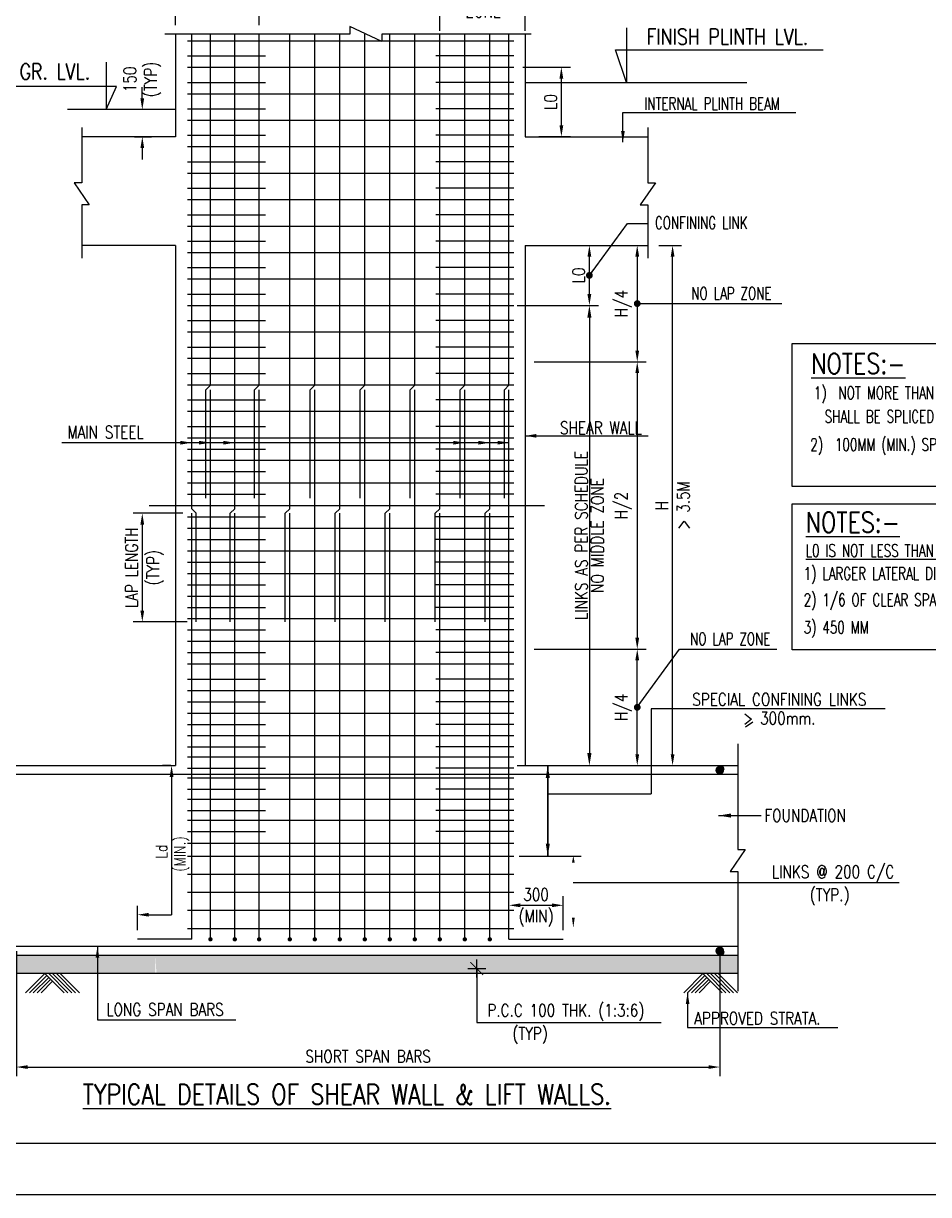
# Model space of a CAD drawing. Extents: x 345615 to 1272425, y -526289 to -156124.
# Drawn here: x 529948 to 549955, y -348663 to -322773 of the extents above; entities that cross this region are included whole.
import ezdxf
from ezdxf.enums import TextEntityAlignment as Align
from ezdxf.lldxf.tags import DXFTag

# ---------------------------------------------------------------- set-up
doc = ezdxf.new("R2010")
doc.units = 0
doc.header["$LTSCALE"] = 500
doc.header["$MEASUREMENT"] = 0
doc.header["$PDMODE"] = 35
doc.header["$PDSIZE"] = -15
doc.layers.get('DEFPOINTS').update_dxf_attribs({"color": 4})
for name, color, linetype in [('CEN', 8, 'CENTER'), ('COL', 1, 'Continuous'), ('DIM', 5, 'Continuous'), ('FOOT', 4, 'Continuous'), ('FRAME', 6, 'Continuous'), ('LINK', 2, 'Continuous'), ('P.C.C', 8, 'Continuous'), ('RING', 4, 'Continuous'), ('S-CONCRET LINE', 4, 'Continuous'), ('S-DIM-1', 5, 'Continuous'), ('S-R.C.C. PILE CAP', 40, 'Continuous'), ('S-REINFORCEMENT', 6, 'Continuous'), ('S-TEXT-1', 4, 'Continuous'), ('S-TITLE', 6, 'Continuous'), ('s_TITILE', 9, 'Continuous'), ('TXT', 4, 'Continuous'), ('TXT1', 2, 'Continuous')]:
    doc.layers.add(name, color=color, linetype=linetype)
doc.styles.add('ROMAND', font='simplex.shx')
doc.styles.add('ROMANS', font='simplex.shx', dxfattribs={"width": 0.8, "height": 275, "bigfont": 'bigfont.shx'})
tags = doc.linetypes.add('CENTER', pattern=[2, 1.25, -0.25, 0.25, -0.25]).pattern_tags.tags
tags[10:11] = [DXFTag(74, 4), DXFTag(75, 0), DXFTag(340, '0'), DXFTag(46, 1.0), DXFTag(50, 0.0), DXFTag(44, 0.0), DXFTag(45, 0.0)]
tags[8:9] = [DXFTag(74, 4), DXFTag(75, 0), DXFTag(340, '0'), DXFTag(46, 1.0), DXFTag(50, 0.0), DXFTag(44, 0.0), DXFTag(45, 0.0)]
tags[6:7] = [DXFTag(74, 4), DXFTag(75, 0), DXFTag(340, '0'), DXFTag(46, 1.0), DXFTag(50, 0.0), DXFTag(44, 0.0), DXFTag(45, 0.0)]
tags[4:5] = [DXFTag(74, 4), DXFTag(75, 0), DXFTag(340, '0'), DXFTag(46, 1.0), DXFTag(50, 0.0), DXFTag(44, 0.0), DXFTag(45, 0.0)]
doc.dimstyles.new('Copy of INT2TIMES', dxfattribs={"dimtxt": 300, "dimasz": 275, "dimexe": 75, "dimexo": 75, "dimgap": 40, "dimtad": 1, "dimdec": 0, "dimlfac": 0.5, "dimrnd": 5, "dimzin": 0, "dimdsep": 46, "dimtxsty": 'ROMANS', "dimcen": -1, "dimclrd": 5, "dimclre": 5, "dimclrt": 4, "dimadec": 0, "dimazin": 0, "dimtfac": 1, "dimtdec": 0, "dimtix": 1, "dimtofl": 0, "dimtmove": 2, "dimatfit": 3, "dimfxl": 0, "dimtolj": 1, "dimtzin": 0, "dimarcsym": 0})
doc.dimstyles.new('dim100', dxfattribs={"dimtxt": 250, "dimasz": 250, "dimexe": 200, "dimexo": 200, "dimgap": 100, "dimtad": 1, "dimdec": 0, "dimzin": 0, "dimdsep": 46, "dimtxsty": 'ROMANS', "dimcen": 0, "dimclrd": 5, "dimclre": 5, "dimclrt": 4, "dimadec": 0, "dimazin": 0, "dimtfac": 1, "dimtdec": 0, "dimtix": 1, "dimtofl": 0, "dimtmove": 2, "dimatfit": 3, "dimfxl": 0, "dimtolj": 1, "dimtzin": 0, "dimlwd": -1, "dimlwe": -1, "dimarcsym": 0})
doc.dimstyles.new('dim25', dxfattribs={"dimtxt": 250, "dimasz": 250, "dimexe": 200, "dimexo": 200, "dimgap": 100, "dimtad": 1, "dimdec": 0, "dimlfac": 0.25, "dimzin": 0, "dimdsep": 46, "dimtxsty": 'ROMANS', "dimcen": 0, "dimclrd": 5, "dimclre": 5, "dimclrt": 4, "dimadec": 0, "dimazin": 0, "dimtfac": 1, "dimtdec": 0, "dimtix": 1, "dimtofl": 0, "dimtmove": 2, "dimatfit": 3, "dimfxl": 0, "dimtolj": 1, "dimtzin": 0, "dimlwd": -1, "dimlwe": -1, "dimarcsym": 0})
doc.dimstyles.new('INT$7', dxfattribs={"dimtxt": 9, "dimasz": 8, "dimexe": 8, "dimexo": 3, "dimgap": 2, "dimtad": 1, "dimdec": 0, "dimzin": 0, "dimdsep": 46, "dimtxsty": 'ROMANS', "dimblk": 'DIMTICK', "dimcen": -0.25, "dimclrd": 5, "dimclre": 5, "dimclrt": 4, "dimadec": 0, "dimazin": 0, "dimtfac": 1, "dimtdec": 0, "dimtix": 1, "dimtofl": 0, "dimtmove": 2, "dimatfit": 3, "dimldrblk": 'DIMTICK', "dimfxl": 0, "dimtolj": 1, "dimtzin": 0, "dimarcsym": 0})

# ---------------------------------------------------------------- blocks, each defined once
blk = doc.blocks.new('*D1087')
at = {"layer": 'DEFPOINTS', "color": 0}
for p in [(541879, -342268), (540679, -343020), (541879, -343020)]:
    blk.add_point(p, dxfattribs=at)
at = {"layer": 'DIM', "color": 5}
for p, q in [((540679, -342820), (540679, -342068)), ((540929, -342268), (541629, -342268)), ((541879, -342820), (541879, -342068))]:
    blk.add_line(p, q, dxfattribs=at)
for points in [[(540929, -342227), (540929, -342310), (540679, -342268)], [(541629, -342227), (541629, -342310), (541879, -342268)]]:
    blk.add_solid(points, dxfattribs=at)
at = {"layer": 'DIM', "color": 4, "char_height": 275, "style": 'ROMANS'}
for s, insert, attachment_point in [('\\A1;300', (541279, -342168), 8), ('\\A1;(MIN)', (541279, -342368), 2)]:
    blk.add_mtext(s, dxfattribs=dict(at, insert=insert, attachment_point=attachment_point))
blk = doc.blocks.new('DIMTICK')
for p, q in [((-1, 0), (1, 0)), ((0, 1), (0, -1))]:
    blk.add_line(p, q)
at = {"color": 2, "const_width": 0.1}
blk.add_lwpolyline([(0.71, 0.71), (-0.71, -0.71)], dxfattribs=at)
blk = doc.blocks.new('*D1088')
at = {"layer": 'DEFPOINTS', "color": 0}
for p in [(529794, -343082), (545341, -343082), (545341, -345844)]:
    blk.add_point(p, dxfattribs=at)
at = {"layer": 'DIM', "color": 5}
for p, q in [((529794, -343282), (529794, -346044)), ((545341, -343282), (545341, -346044)), ((530044, -345844), (545091, -345844))]:
    blk.add_line(p, q, dxfattribs=at)
for points in [[(530044, -345803), (530044, -345886), (529794, -345844)], [(545091, -345803), (545091, -345886), (545341, -345844)]]:
    blk.add_solid(points, dxfattribs=at)
at = {"layer": 'DIM', "color": 4, "insert": (537567, -345607), "char_height": 275, "attachment_point": 5, "style": 'ROMANS'}
blk.add_mtext('\\A1;SHORT SPAN BARS', dxfattribs=at)
blk = doc.blocks.new('*D1089')
at = {"layer": 'DEFPOINTS', "color": 0}
for p in [(533309, -321838), (533309, -323008), (535158, -323008)]:
    blk.add_point(p, dxfattribs=at)
at = {"layer": 'S-DIM-1', "color": 5}
for p, q in [((533309, -322808), (533309, -321638)), ((535158, -322808), (535158, -321638)), ((533059, -321838), (532809, -321838)), ((535408, -321838), (535658, -321838))]:
    blk.add_line(p, q, dxfattribs=at)
for points in [[(533059, -321796), (533059, -321880), (533309, -321838)], [(535408, -321796), (535408, -321880), (535158, -321838)]]:
    blk.add_solid(points, dxfattribs=at)
at = {"layer": 'S-DIM-1', "color": 4, "insert": (534234, -321838), "char_height": 275, "attachment_point": 5, "style": 'ROMANS'}
blk.add_mtext('\\A1;{BOUNDRY \\PZONE}', dxfattribs=at)
blk = doc.blocks.new('*D1090')
at = {"layer": 'DEFPOINTS', "color": 0, "ltscale": 2}
for p in [(539151, -321838), (539151, -323008), (541039, -323008)]:
    blk.add_point(p, dxfattribs=at)
at = {"layer": 'DIM', "color": 5, "lineweight": -2, "ltscale": 2}
for p, q in [((539151, -322933), (539151, -321763)), ((541039, -322933), (541039, -321763)), ((540764, -321838), (539426, -321838))]:
    blk.add_line(p, q, dxfattribs=at)
at = {"layer": 'DIM', "color": 5, "ltscale": 2}
for points in [[(539426, -321792), (539426, -321884), (539151, -321838)], [(540764, -321792), (540764, -321884), (541039, -321838)]]:
    blk.add_solid(points, dxfattribs=at)
at = {"layer": 'DIM', "color": 4, "ltscale": 2, "insert": (540112, -322275), "char_height": 275, "attachment_point": 5, "style": 'ROMANS'}
blk.add_mtext('\\A1;{BOUNDRY \\Fsimplex.shx,bigfont.shx;\\P\\Fsimplex.shx,bigfont.shx;ZONE}', dxfattribs=at)
blk = doc.blocks.new('*D1091')
at = {"layer": 'DEFPOINTS', "color": 0}
for p in [(539151, -321838), (535158, -323008), (539151, -323008)]:
    blk.add_point(p, dxfattribs=at)
at = {"layer": 'S-DIM-1', "color": 5}
for p, q in [((535158, -322808), (535158, -321638)), ((539151, -322808), (539151, -321638)), ((535408, -321838), (538901, -321838))]:
    blk.add_line(p, q, dxfattribs=at)
for points in [[(535408, -321796), (535408, -321880), (535158, -321838)], [(538901, -321796), (538901, -321880), (539151, -321838)]]:
    blk.add_solid(points, dxfattribs=at)
at = {"layer": 'S-DIM-1', "color": 4, "char_height": 275, "attachment_point": 5, "style": 'ROMANS'}
for s, insert in [('\\A1;{MIDDLE ', (537154, -321600)), ('\\A1;ZONE}', (537154, -322075))]:
    blk.add_mtext(s, dxfattribs=dict(at, insert=insert))
blk = doc.blocks.new('*D1092')
at = {"layer": 'DEFPOINTS', "color": 0}
for p in [(540787, -329006), (540787, -339179), (542458, -339179)]:
    blk.add_point(p, dxfattribs=at)
at = {"layer": 'DIM', "color": 5, "lineweight": -2, "ltscale": 2}
for p, q in [((540862, -329006), (542533, -329006)), ((542458, -329281), (542458, -338904)), ((540862, -339179), (542533, -339179))]:
    blk.add_line(p, q, dxfattribs=at)
at = {"layer": 'DIM', "color": 5}
for points in [[(542504, -329281), (542412, -329281), (542458, -329006)], [(542412, -338904), (542504, -338904), (542458, -339179)]]:
    blk.add_solid(points, dxfattribs=at)
at = {"layer": 'DIM', "color": 4, "char_height": 275, "attachment_point": 5, "rotation": 90, "style": 'ROMANS'}
for s, insert in [('\\A1;LINKS AS PER SCHEDULE', (542280, -334093)), ('NO MIDDLE ZONE', (542635, -334093))]:
    blk.add_mtext(s, dxfattribs=dict(at, insert=insert))
blk = doc.blocks.new('*D1093')
at = {"layer": 'DEFPOINTS', "color": 0}
for p in [(533302, -324679), (532201, -325279), (532576, -325279)]:
    blk.add_point(p, dxfattribs=at)
at = {"layer": 'DIM', "color": 5}
for p, q in [((532576, -324429), (532576, -324179)), ((533102, -324679), (532376, -324679)), ((532401, -325279), (532776, -325279)), ((532576, -325529), (532576, -325779))]:
    blk.add_line(p, q, dxfattribs=at)
for points in [[(532534, -324429), (532617, -324429), (532576, -324679)], [(532534, -325529), (532617, -325529), (532576, -325279)]]:
    blk.add_solid(points, dxfattribs=at)
at = {"layer": 'DIM', "color": 4, "insert": (532576, -324009), "char_height": 275, "attachment_point": 5, "rotation": 90, "style": 'ROMANS'}
blk.add_mtext('\\A1;150\\P(TYP)', dxfattribs=at)
blk = doc.blocks.new('*D1094')
at = {"layer": 'DEFPOINTS', "color": 0}
for p in [(541139, -327679), (542458, -327679), (540787, -329006)]:
    blk.add_point(p, dxfattribs=at)
at = {"layer": 'DIM', "color": 5}
for p, q in [((541339, -327679), (542658, -327679)), ((542458, -328756), (542458, -327929)), ((540987, -329006), (542658, -329006))]:
    blk.add_line(p, q, dxfattribs=at)
for points in [[(542500, -327929), (542416, -327929), (542458, -327679)], [(542416, -328756), (542500, -328756), (542458, -329006)]]:
    blk.add_solid(points, dxfattribs=at)
at = {"layer": 'DIM', "color": 4, "insert": (542220, -328343), "char_height": 275, "attachment_point": 5, "rotation": 90, "style": 'ROMANS'}
blk.add_mtext('\\A1;{L0}', dxfattribs=at)
blk = doc.blocks.new('*D1095')
at = {"layer": 'DEFPOINTS', "color": 0}
for p in [(540787, -323741), (541839, -323741), (541144, -325276)]:
    blk.add_point(p, dxfattribs=at)
at = {"layer": 'DIM', "color": 5}
for p, q in [((540987, -323741), (542039, -323741)), ((541839, -325026), (541839, -323991)), ((541344, -325276), (542039, -325276))]:
    blk.add_line(p, q, dxfattribs=at)
for points in [[(541797, -323991), (541881, -323991), (541839, -323741)], [(541797, -325026), (541881, -325026), (541839, -325276)]]:
    blk.add_solid(points, dxfattribs=at)
at = {"layer": 'DIM', "color": 4, "insert": (541601, -324509), "char_height": 275, "attachment_point": 5, "rotation": 90, "style": 'ROMANS'}
blk.add_mtext('\\A1;{L0}', dxfattribs=at)
blk = doc.blocks.new('*D1111')
at = {"layer": 'DEFPOINTS', "color": 0}
for p in [(533669, -333603), (532576, -336003), (533769, -336003)]:
    blk.add_point(p, dxfattribs=at)
at = {"layer": 'DIM', "color": 5}
for p, q in [((533469, -333603), (532376, -333603)), ((532576, -333853), (532576, -335753)), ((533569, -336003), (532376, -336003))]:
    blk.add_line(p, q, dxfattribs=at)
for points in [[(532534, -333853), (532617, -333853), (532576, -333603)], [(532534, -335753), (532617, -335753), (532576, -336003)]]:
    blk.add_solid(points, dxfattribs=at)
at = {"layer": 'DIM', "color": 4, "char_height": 275, "rotation": 90, "style": 'ROMANS'}
for s, insert, attachment_point in [('\\A1;LAP LENGTH', (532476, -334803), 8), ('\\A1;(TYP)', (532676, -334803), 2)]:
    blk.add_mtext(s, dxfattribs=dict(at, insert=insert, attachment_point=attachment_point))
blk = doc.blocks.new('*D1112')
at = {"layer": 'DEFPOINTS', "color": 0}
for p in [(543793, -327679), (544297, -327679), (543793, -339179)]:
    blk.add_point(p, dxfattribs=at)
at = {"layer": 'DIM', "color": 5}
for p, q in [((543993, -327679), (544497, -327679)), ((544297, -338929), (544297, -327929)), ((543993, -339179), (544497, -339179))]:
    blk.add_line(p, q, dxfattribs=at)
for points in [[(544256, -327929), (544339, -327929), (544297, -327679)], [(544256, -338929), (544339, -338929), (544297, -339179)]]:
    blk.add_solid(points, dxfattribs=at)
at = {"layer": 'DIM', "color": 4, "char_height": 275, "rotation": 90, "style": 'ROMANS'}
for s, insert, attachment_point in [('\\A1;> 3.5M}', (544397, -333429), 2), ('\\A1;{H', (544197, -333429), 8)]:
    blk.add_mtext(s, dxfattribs=dict(at, insert=insert, attachment_point=attachment_point))
blk = doc.blocks.new('*D1113')
at = {"layer": 'DEFPOINTS', "color": 0}
for p in [(543240, -327679), (541039, -330254), (543516, -330254)]:
    blk.add_point(p, dxfattribs=at)
at = {"layer": 'DIM', "color": 5}
for p, q in [((543440, -327679), (543716, -327679)), ((543516, -327929), (543516, -330004)), ((541239, -330254), (543716, -330254))]:
    blk.add_line(p, q, dxfattribs=at)
for points in [[(543474, -327929), (543558, -327929), (543516, -327679)], [(543474, -330004), (543558, -330004), (543516, -330254)]]:
    blk.add_solid(points, dxfattribs=at)
at = {"layer": 'DIM', "color": 4, "insert": (543206, -328966), "char_height": 275, "attachment_point": 5, "rotation": 90, "style": 'ROMANS'}
blk.add_mtext('\\A1;H/4', dxfattribs=at)
blk = doc.blocks.new('*D1114')
at = {"layer": 'DEFPOINTS', "color": 0}
for p in [(541039, -330254), (541039, -336604), (543516, -336604)]:
    blk.add_point(p, dxfattribs=at)
at = {"layer": 'DIM', "color": 5}
for p, q in [((541239, -330254), (543716, -330254)), ((543516, -330504), (543516, -336354)), ((541239, -336604), (543716, -336604))]:
    blk.add_line(p, q, dxfattribs=at)
for points in [[(543474, -330504), (543558, -330504), (543516, -330254)], [(543474, -336354), (543558, -336354), (543516, -336604)]]:
    blk.add_solid(points, dxfattribs=at)
at = {"layer": 'DIM', "color": 4, "insert": (543206, -333429), "char_height": 275, "attachment_point": 5, "rotation": 90, "style": 'ROMANS'}
blk.add_mtext('\\A1;H/2', dxfattribs=at)
blk = doc.blocks.new('*D1115')
at = {"layer": 'DEFPOINTS', "color": 0}
for p in [(541039, -336604), (543516, -336604), (543240, -339179)]:
    blk.add_point(p, dxfattribs=at)
at = {"layer": 'DIM', "color": 5}
for p, q in [((541239, -336604), (543716, -336604)), ((543516, -338929), (543516, -336854)), ((543440, -339179), (543716, -339179))]:
    blk.add_line(p, q, dxfattribs=at)
for points in [[(543474, -336854), (543558, -336854), (543516, -336604)], [(543474, -338929), (543558, -338929), (543516, -339179)]]:
    blk.add_solid(points, dxfattribs=at)
at = {"layer": 'DIM', "color": 4, "insert": (543206, -337891), "char_height": 275, "attachment_point": 5, "rotation": 90, "style": 'ROMANS'}
blk.add_mtext('\\A1;H/4', dxfattribs=at)
blk = doc.blocks.new('zw$155A')
at = {"layer": 's_TITILE', "color": 7}
blk.add_lwpolyline([(0, 0), (88000, 0), (88000, 58000), (0, 58000)], close=True, dxfattribs=at)
at = {"layer": 's_TITILE', "color": 1}
blk.add_lwpolyline([(1300, 800), (78500, 800), (78500, 57200), (1300, 57200)], close=True, dxfattribs=at)

msp = doc.modelspace()

# ---------------------------------------------------------------- hatches: boundary and pattern name
at = {"layer": 'P.C.C', "linetype": 'Continuous'}
h = msp.add_hatch(dxfattribs=at)
h.set_pattern_fill('AR-CONC', color=8, scale=100, style=0)
h.set_pattern_definition([(50, (-156425.3, -432348.4), (717.2602, -62.75213), [75, -825]), (355, (-156425.3, -432348.4), (-138.7513, 752.1921), [60, -660]), (100.4514, (-156365.5, -432353.6), (578.5094, 689.43954), [63.7402, -701.1421]), (46.1842, (-156425.3, -432148.4), (1067.241, -165.519), [112.5, -1237.5]), (96.6356, (-156336.3, -432162.2), (934.6627, 974.1179), [95.6103, -1051.713]), (351.1842, (-156425.3, -432148.4), (934.662, 974.1186), [90, -990]), (21, (-156325.3, -432198.4), (596.90705, -402.6189), [75, -825]), (326, (-156325.3, -432198.4), (243.3153, 725.15005), [60, -660]), (71.4514, (-156275.54, -432231.95), (840.2226, 322.5305), [63.7402, -701.1421]), (37.5, (-156425.28, -432348.4), (12.159855, 332.89385), [0, -652, 0, -670, 0, -662.5]), (7.5, (-156425.28, -432348.4), (263.06954, 394.41171), [0, -382, 0, -637, 0, -252.5]), (327.5, (-156648.28, -432348.4), (533.82244, -22.55487), [0, -250, 0, -780, 0, -1035]), (317.5, (-156748.3, -432348.4), (583.18617, 100.10498), [0, -325, 0, -518, 0, -735])])
h.paths.add_polyline_path([(528609.219, -343378.978), (528633.875, -343778.978), (532888.762, -343778.978), (532864.106, -343378.978)])
edge = h.paths.add_edge_path()
edge.add_line((545738.719, -343978.978), (545738.719, -343378.978))
edge.add_line((545738.719, -343378.978), (532864.106, -343378.978))
edge.add_line((532864.106, -343378.978), (532864.106, -343778.978))
edge.add_line((532864.106, -343778.978), (545738.719, -343778.978))

# ---------------------------------------------------------------- linework, layer by layer
at = {"layer": 'CEN', "color": 1}
msp.add_line((532730.515, -333428.978, 0), (541464.107, -333428.978, 0), dxfattribs=at)
at = {"layer": 'CEN', "linetype": 'Continuous'}
msp.add_line((540908.485, -341178.978, 0), (542279.125, -341178.978, 0), dxfattribs=at)
at = {"layer": 'COL', "linetype": 'Continuous', "const_width": 48, "elevation": 0}
for points in [[(534056.995, -343019.978, 1), (534104.995, -343019.978, 1)], [(534595.412, -343019.978, 1), (534643.412, -343019.978, 1)], [(535133.83, -343019.978, 1), (535181.83, -343019.978, 1)], [(535811.456, -343019.978, 1), (535859.456, -343019.978, 1)], [(536364.067, -343019.978, 1), (536412.067, -343019.978, 1)], [(536916.679, -343019.978, 1), (536964.679, -343019.978, 1)], [(537469.291, -343019.978, 1), (537517.291, -343019.978, 1)], [(538021.903, -343019.978, 1), (538069.903, -343019.978, 1)], [(538574.515, -343019.978, 1), (538622.515, -343019.978, 1)], [(539127.126, -343019.978, 1), (539175.126, -343019.978, 1)], [(539679.738, -343019.978, 1), (539727.738, -343019.978, 1)], [(540232.35, -343019.978, 1), (540280.35, -343019.978, 1)]]:
    msp.add_lwpolyline(points, format="xyb", close=True, dxfattribs=at)
at = {"layer": 'DIM', "color": 3}
msp.add_line((541038.719, -324078.978, 0), (545939.013, -324078.978, 0), dxfattribs=at)
at = {"layer": 'DIM', "color": 3, "linetype": 'Continuous'}
msp.add_line((533302.035, -324678.978, 0), (530924.423, -324678.978, 0), dxfattribs=at)
at = {"layer": 'DIM'}
for p, q in [((548993.601, -337924.54, 0), (543824.847, -337924.54, 0)), ((543824.847, -337924.54, 0), (543824.847, -339802.345, 0)), ((541538.819, -339802.345, 0), (543824.847, -339802.345, 0)), ((542103.059, -341766.663, 0), (549306.882, -341765.85, 0))]:
    msp.add_line(p, q, dxfattribs=at)
at = {"layer": 'DIM', "color": 5}
for p, q in [((533210.353, -339178.978, 0), (533023.353, -339178.978, 0)), ((533223.353, -339428.978, 0), (533223.353, -342477.191, 0)), ((532469.219, -342819.978, 0), (532469.219, -342277.191, 0)), ((532719.219, -342477.191, 0), (533223.353, -342477.191, 0))]:
    msp.add_line(p, q, dxfattribs=at)
at = {"layer": 'DIM', "color": 8, "elevation": 0}
for points in [[(541172.66, -323008.121), (537867.627, -323008.121), (537867.627, -323174.485), (537161.341, -322841.757), (537161.341, -323008.121), (533077.516, -323008.121)], [(531236.676, -325073.026), (531236.676, -326296.419), (531070.312, -326296.419), (531403.04, -326783.236), (531236.676, -326783.236), (531236.676, -327964.942)], [(543749.906, -325073.026), (543749.906, -326296.419), (543916.27, -326296.419), (543583.542, -326783.236), (543749.906, -326783.236), (543749.906, -327964.942)], [(545738.719, -338695.169), (545738.719, -341035.569), (545905.083, -341035.569), (545572.355, -341522.386), (545738.719, -341522.386), (545738.719, -344167.777)]]:
    msp.add_lwpolyline(points, dxfattribs=at)
at = {"layer": 'DIM', "elevation": 0, "flags": 128}
msp.add_lwpolyline([(542103.059, -342543.779, 61.213, 0, 0), (542103.059, -342767.056, 0, 0, 0), (542103.059, -341766.663, 0, 0, 0), (542103.059, -341175.978, 0, 61.213, 0), (542103.059, -341328.908, 0, 0, 0)], format="xyseb", dxfattribs=at)
at = {"layer": 'DIM', "color": 5}
for points in [[(533181.687, -339428.978, 0), (533265.02, -339428.978, 0), (533223.353, -339178.978, 0)], [(532719.219, -342435.524, 0), (532719.219, -342518.857, 0), (532469.219, -342477.191, 0)]]:
    msp.add_solid(points, dxfattribs=at)
at = {"layer": 'FOOT', "linetype": 'Continuous', "elevation": 0}
for points in [[(546943.047, -329850.749), (552984.158, -329850.749), (552984.158, -333006.675), (546943.047, -333006.675)], [(546943.047, -333396.175), (553635.826, -333396.175), (553635.826, -336620.998), (546943.047, -336620.998)]]:
    msp.add_lwpolyline(points, close=True, dxfattribs=at)
at = {"layer": 'FRAME'}
for centre, start, end in [((545358.719, -339265.478, 0), 0, 90), ((545358.719, -343292.478, 0), 270, 0)]:
    msp.add_arc(centre, 80, start, end, dxfattribs=at)
at = {"layer": 'LINK'}
for p, q in [((533576.481, -323156.412, 0), (540786.527, -323156.412, 0)), ((533576.481, -323491.412, 0), (535297.765, -323491.412, 0)), ((540786.527, -323491.412, 0), (539065.243, -323491.412, 0)), ((533576.481, -323741.412, 0), (540786.527, -323741.412, 0)), ((533576.481, -324076.412, 0), (535297.765, -324076.412, 0)), ((540786.527, -324076.412, 0), (539065.243, -324076.412, 0)), ((533576.481, -324326.412, 0), (540786.527, -324326.412, 0)), ((533576.481, -324661.412, 0), (535297.765, -324661.412, 0)), ((540786.527, -324661.412, 0), (539065.243, -324661.412, 0)), ((533576.481, -324911.412, 0), (540786.527, -324911.412, 0)), ((533576.481, -325246.412, 0), (535297.765, -325246.412, 0)), ((540786.527, -325246.412, 0), (539065.243, -325246.412, 0)), ((533576.481, -325496.412, 0), (540786.527, -325496.412, 0)), ((533576.481, -325831.412, 0), (535297.765, -325831.412, 0)), ((540786.527, -325831.412, 0), (539065.243, -325831.412, 0)), ((533576.481, -326081.412, 0), (540786.527, -326081.412, 0)), ((533576.481, -326416.412, 0), (535297.765, -326416.412, 0)), ((540786.527, -326416.412, 0), (539065.243, -326416.412, 0)), ((533576.481, -326666.412, 0), (540786.527, -326666.412, 0)), ((533576.481, -327001.412, 0), (535297.765, -327001.412, 0)), ((533576.481, -327251.412, 0), (540786.527, -327251.412, 0)), ((540786.527, -327001.412, 0), (539065.243, -327001.412, 0)), ((533576.481, -327586.412, 0), (535297.765, -327586.412, 0)), ((540786.527, -327586.412, 0), (539065.243, -327586.412, 0)), ((533576.481, -327836.412, 0), (540786.527, -327836.412, 0)), ((533576.481, -328171.412, 0), (535297.765, -328171.412, 0)), ((540786.527, -328171.412, 0), (539065.243, -328171.412, 0)), ((533576.481, -328421.412, 0), (540786.527, -328421.412, 0)), ((533576.481, -328756.412, 0), (535297.765, -328756.412, 0)), ((540786.527, -328756.412, 0), (539065.243, -328756.412, 0)), ((533576.481, -329006.412, 0), (540786.527, -329006.412, 0)), ((533576.481, -329341.412, 0), (535297.765, -329341.412, 0)), ((540786.527, -329341.412, 0), (539065.243, -329341.412, 0)), ((533576.481, -329591.412, 0), (540786.527, -329591.412, 0)), ((533576.481, -329926.412, 0), (535297.765, -329926.412, 0)), ((540786.527, -329926.412, 0), (539065.243, -329926.412, 0)), ((533576.481, -330176.412, 0), (540786.527, -330176.412, 0)), ((533576.481, -330511.412, 0), (535297.765, -330511.412, 0)), ((540786.527, -330511.412, 0), (539065.243, -330511.412, 0)), ((533576.481, -330761.412, 0), (540786.527, -330761.412, 0)), ((533576.481, -331096.412, 0), (535297.765, -331096.412, 0)), ((540786.527, -331096.412, 0), (539065.243, -331096.412, 0)), ((533576.481, -331346.412, 0), (540786.527, -331346.412, 0)), ((533576.481, -331681.412, 0), (535297.765, -331681.412, 0)), ((540786.527, -331681.412, 0), (539065.243, -331681.412, 0)), ((533576.481, -331931.412, 0), (540786.527, -331931.412, 0)), ((533576.481, -332181.412, 0), (535297.765, -332181.412, 0)), ((533576.481, -332431.412, 0), (540786.527, -332431.412, 0)), ((540786.527, -332181.412, 0), (539065.243, -332181.412, 0)), ((533576.481, -332681.412, 0), (535297.765, -332681.412, 0)), ((540786.527, -332681.412, 0), (539065.243, -332681.412, 0)), ((533576.481, -332931.412, 0), (540786.527, -332931.412, 0)), ((533576.481, -333181.412, 0), (535297.765, -333181.412, 0)), ((540786.527, -333181.412, 0), (539065.243, -333181.412, 0)), ((533576.481, -333681.412, 0), (535297.765, -333681.412, 0)), ((540786.527, -333681.412, 0), (539065.243, -333681.412, 0)), ((533576.481, -333931.412, 0), (540786.527, -333931.412, 0)), ((533576.481, -334181.412, 0), (535297.765, -334181.412, 0)), ((540786.527, -334181.412, 0), (539065.243, -334181.412, 0)), ((533576.481, -334431.412, 0), (540786.527, -334431.412, 0)), ((533576.481, -334681.412, 0), (535297.765, -334681.412, 0)), ((540786.527, -334681.412, 0), (539065.243, -334681.412, 0)), ((533576.481, -334931.412, 0), (540786.527, -334931.412, 0)), ((533576.481, -335181.412, 0), (535297.765, -335181.412, 0)), ((540786.527, -335181.412, 0), (539065.243, -335181.412, 0)), ((533576.481, -335431.412, 0), (540786.527, -335431.412, 0)), ((533576.481, -335681.412, 0), (535297.765, -335681.412, 0)), ((540786.527, -335681.412, 0), (539065.243, -335681.412, 0)), ((533576.481, -335931.412, 0), (540786.527, -335931.412, 0)), ((533576.481, -336181.412, 0), (535297.765, -336181.412, 0)), ((540786.527, -336181.412, 0), (539065.243, -336181.412, 0)), ((533576.481, -336431.412, 0), (540786.527, -336431.412, 0)), ((533576.481, -336681.412, 0), (535297.765, -336681.412, 0)), ((540786.527, -336681.412, 0), (539065.243, -336681.412, 0)), ((533576.481, -336931.412, 0), (540786.527, -336931.412, 0)), ((533576.481, -337268.152, 0), (535297.765, -337268.152, 0)), ((540786.527, -337268.152, 0), (539065.243, -337268.152, 0)), ((533576.481, -337518.152, 0), (540786.527, -337518.152, 0)), ((533576.481, -337768.152, 0), (535297.765, -337768.152, 0)), ((540786.527, -337768.152, 0), (539065.243, -337768.152, 0)), ((533576.481, -338018.152, 0), (540786.527, -338018.152, 0)), ((533576.481, -338268.152, 0), (535297.765, -338268.152, 0)), ((540786.527, -338268.152, 0), (539065.243, -338268.152, 0)), ((533576.481, -338518.152, 0), (540786.527, -338518.152, 0)), ((533576.481, -338768.152, 0), (535297.765, -338768.152, 0)), ((540786.527, -338768.152, 0), (539065.243, -338768.152, 0)), ((533576.481, -338985.652, 0), (540786.527, -338985.652, 0)), ((533576.481, -339235.652, 0), (535297.765, -339235.652, 0)), ((540786.527, -339235.652, 0), (539065.243, -339235.652, 0)), ((533576.481, -339453.152, 0), (540786.527, -339453.152, 0)), ((533576.481, -339703.152, 0), (535297.765, -339703.152, 0)), ((533576.481, -339920.652, 0), (540786.527, -339920.652, 0)), ((540786.527, -339703.152, 0), (539065.243, -339703.152, 0)), ((533576.481, -340170.652, 0), (535297.765, -340170.652, 0)), ((540786.527, -340170.652, 0), (539065.243, -340170.652, 0)), ((533576.481, -340388.152, 0), (540786.527, -340388.152, 0)), ((533576.481, -340638.152, 0), (535297.765, -340638.152, 0)), ((540786.527, -340638.152, 0), (539065.243, -340638.152, 0)), ((533576.481, -340896.652, 0), (540786.527, -340896.652, 0)), ((533576.481, -341178.978, 0), (540786.527, -341178.978, 0)), ((533576.481, -341578.978, 0), (540786.527, -341578.978, 0)), ((533576.481, -341978.978, 0), (540786.527, -341978.978, 0)), ((533576.481, -342378.978, 0), (540786.527, -342378.978, 0)), ((533576.481, -342778.978, 0), (540786.527, -342778.978, 0))]:
    msp.add_line(p, q, dxfattribs=at)
at = {"layer": 'P.C.C', "color": 8, "linetype": 'Continuous'}
for p, q in [((545738.719, -343378.978, 0), (529396.219, -343378.978, 0)), ((545738.719, -343778.978, 0), (529396.219, -343778.978, 0))]:
    msp.add_line(p, q, dxfattribs=at)
at = {"layer": 'RING', "linetype": 'Continuous'}
for p, q in [((529997.643, -344203.242, 0), (530421.907, -343778.978, 0)), ((530082.496, -344203.242, 0), (530464.334, -343821.404, 0)), ((530846.171, -344203.242, 0), (530421.907, -343778.978, 0)), ((530931.024, -344203.242, 0), (530506.76, -343778.978, 0)), ((531015.877, -344203.242, 0), (530591.613, -343778.978, 0)), ((531100.73, -344203.242, 0), (530676.466, -343778.978, 0)), ((531185.582, -344203.242, 0), (530761.318, -343778.978, 0)), ((544544.001, -344203.242, 0), (544968.265, -343778.978, 0)), ((544628.853, -344203.242, 0), (545010.691, -343821.404, 0)), ((545392.529, -344203.242, 0), (544968.265, -343778.978, 0)), ((545477.382, -344203.242, 0), (545053.118, -343778.978, 0)), ((545562.234, -344203.242, 0), (545137.97, -343778.978, 0)), ((545647.087, -344203.242, 0), (545222.823, -343778.978, 0)), ((545731.94, -344203.242, 0), (545307.676, -343778.978, 0)), ((530167.349, -344203.242, 0), (530506.76, -343863.831, 0)), ((530252.201, -344203.242, 0), (530549.186, -343906.257, 0)), ((530337.054, -344203.242, 0), (530591.613, -343948.683, 0)), ((544713.706, -344203.242, 0), (545053.118, -343863.831, 0)), ((544798.559, -344203.242, 0), (545095.544, -343906.257, 0)), ((544883.412, -344203.242, 0), (545137.97, -343948.683, 0))]:
    msp.add_line(p, q, dxfattribs=at)
at = {"layer": 'S-CONCRET LINE', "color": 130, "linetype": 'Continuous'}
for p, q in [((533309.219, -323008.121, 0), (533309.219, -325278.978, 0)), ((541038.719, -323008.121, 0), (541038.719, -325278.978, 0)), ((533309.219, -325278.978, 0), (531236.676, -325278.978, 0)), ((541038.719, -325278.978, 0), (543749.906, -325278.978, 0)), ((533309.219, -327678.978, 0), (531236.676, -327678.978, 0)), ((533309.219, -327678.978, 0), (533309.219, -339178.978, 0)), ((541038.719, -327678.978, 0), (543749.906, -327678.978, 0)), ((541038.719, -327678.978, 0), (541038.719, -339178.978, 0)), ((529396.219, -339178.978, 0), (533309.219, -339178.978, 0)), ((541038.719, -339178.978, 0), (545738.719, -339178.978, 0))]:
    msp.add_line(p, q, dxfattribs=at)
at = {"layer": 'S-REINFORCEMENT'}
for p, q in [((533669.219, -333502.823, 0), (533669.219, -323008.121, 0)), ((534080.995, -330771.007, 0), (534080.995, -323008.121, 0)), ((534619.412, -333502.823, 0), (534619.412, -323008.121, 0)), ((535157.83, -330771.007, 0), (535157.83, -323008.121, 0)), ((535835.456, -333502.823, 0), (535835.456, -323008.121, 0)), ((536388.067, -330771.007, 0), (536388.067, -323008.121, 0)), ((536940.679, -333502.823, 0), (536940.679, -323008.121, 0)), ((537493.291, -330771.007, 0), (537493.291, -323008.121, 0)), ((538045.903, -333502.823, 0), (538045.903, -323008.121, 0)), ((538598.515, -330771.007, 0), (538598.515, -323008.121, 0)), ((539151.126, -333502.823, 0), (539151.126, -323008.121, 0)), ((539703.738, -330771.007, 0), (539703.738, -323008.121, 0)), ((540256.35, -333502.823, 0), (540256.35, -323008.121, 0)), ((540678.719, -330771.007, 0), (540678.719, -323008.121, 0)), ((533980.995, -330871.007, 0), (534080.995, -330771.007, 0)), ((533980.995, -333271.007, 0), (533980.995, -330871.007, 0)), ((534080.995, -342984.243, 0), (534080.995, -330871.007, 0)), ((535057.83, -330871.007, 0), (535157.83, -330771.007, 0)), ((535057.83, -333271.007, 0), (535057.83, -330871.007, 0)), ((535157.83, -342984.243, 0), (535157.83, -330871.007, 0)), ((536288.067, -330871.007, 0), (536388.067, -330771.007, 0)), ((536288.067, -333271.007, 0), (536288.067, -330871.007, 0)), ((536388.067, -342984.243, 0), (536388.067, -330871.007, 0)), ((537393.291, -330871.007, 0), (537493.291, -330771.007, 0)), ((537393.291, -333271.007, 0), (537393.291, -330871.007, 0)), ((537493.291, -342984.243, 0), (537493.291, -330871.007, 0)), ((538498.515, -330871.007, 0), (538598.515, -330771.007, 0)), ((538498.515, -333271.007, 0), (538498.515, -330871.007, 0)), ((538598.515, -342984.243, 0), (538598.515, -330871.007, 0)), ((539603.738, -330871.007, 0), (539703.738, -330771.007, 0)), ((539603.738, -333271.007, 0), (539603.738, -330871.007, 0)), ((539703.738, -342984.243, 0), (539703.738, -330871.007, 0)), ((540578.719, -330871.007, 0), (540678.719, -330771.007, 0)), ((540578.719, -333271.007, 0), (540578.719, -330871.007, 0)), ((540678.719, -343019.978, 0), (540678.719, -330871.007, 0)), ((533769.213, -333602.823, 0), (533669.213, -333502.823, 0)), ((533669.219, -343019.978, 0), (533669.219, -333602.823, 0)), ((533769.213, -336002.823, 0), (533769.213, -333602.823, 0)), ((534519.412, -333602.823, 0), (534619.412, -333502.823, 0)), ((534519.412, -336002.823, 0), (534519.412, -333602.823, 0)), ((534619.412, -342984.243, 0), (534619.412, -333602.823, 0)), ((535735.456, -333602.823, 0), (535835.456, -333502.823, 0)), ((535735.456, -336002.823, 0), (535735.456, -333602.823, 0)), ((535835.456, -342984.243, 0), (535835.456, -333602.823, 0)), ((536840.679, -333602.823, 0), (536940.679, -333502.823, 0)), ((536840.679, -336002.823, 0), (536840.679, -333602.823, 0)), ((536940.679, -342984.243, 0), (536940.679, -333602.823, 0)), ((537945.903, -333602.823, 0), (538045.903, -333502.823, 0)), ((537945.903, -336002.823, 0), (537945.903, -333602.823, 0)), ((538045.903, -342984.243, 0), (538045.903, -333602.823, 0)), ((539051.126, -333602.823, 0), (539151.126, -333502.823, 0)), ((539051.126, -336002.823, 0), (539051.126, -333602.823, 0)), ((539151.126, -342984.243, 0), (539151.126, -333602.823, 0)), ((540156.35, -333602.823, 0), (540256.35, -333502.823, 0)), ((540156.35, -336002.823, 0), (540156.35, -333602.823, 0)), ((540256.35, -342984.243, 0), (540256.35, -333602.823, 0)), ((545738.719, -339378.978, 0), (529396.219, -339378.978, 0)), ((533669.219, -343019.978, 0), (532469.219, -343019.978, 0)), ((540678.719, -343019.978, 0), (541878.719, -343019.978, 0)), ((545738.719, -343178.978, 0), (529396.219, -343178.978, 0))]:
    msp.add_line(p, q, dxfattribs=at)
at = {"layer": 'S-REINFORCEMENT', "linetype": 'Continuous', "const_width": 96, "elevation": 0}
for points in [[(545388.556, -339282.04, 1), (545292.556, -339282.04, 1)], [(545388.556, -343275.915, -1), (545292.556, -343275.915, -1)]]:
    msp.add_lwpolyline(points, format="xyb", close=True, dxfattribs=at)
at = {"layer": 'TXT', "linetype": 'ByBlock'}
msp.add_line((545909.755, -338321.699, 0), (546069.023, -338209.232, 0), dxfattribs=at)
at = {"layer": 'TXT1', "elevation": 0}
for points in [[(543280.659, -322866.743), (543280.659, -324078.978), (543035.113, -323357.268), (547623.054, -323357.268)], [(531777.587, -323628.406), (531777.587, -324678.978), (532007.191, -324170.172), (528283.991, -324170.172)]]:
    msp.add_lwpolyline(points, dxfattribs=at)

# ---------------------------------------------------------------- block references
at = {"xscale": 1.420454545454545, "yscale": 1.420454545454545, "zscale": 1.420454545454545}
msp.add_blockref('zw$155A', (479678.769, -348663.35), dxfattribs=at)

# ---------------------------------------------------------------- texts
at = {"layer": 'DIM', "color": 4, "style": 'ROMANS', "width": 0.8}
for s, p in [('Ld', (533123.353, -341237.573, 0)), ('(MIN.)', (533527.869, -341528.824, 0))]:
    msp.add_text(s, height=250, rotation=90, dxfattribs=at).set_placement(p)
at = {"layer": 'S-TEXT-1', "style": 'ROMANS', "width": 0.7}
for s, p in [('INTERNAL PLINTH BEAM', (545167.813, -324545.076, 0)), ('CONFINING LINK', (544929.142, -327179.595, 0)), ('NO LAP ZONE', (545596.93, -328740.531)), ('NO LAP ZONE', (545571.26, -336379.396))]:
    msp.add_text(s, height=275, dxfattribs=at).set_placement(p, align=Align.MIDDLE)
at = {"layer": 'S-TEXT-1', "linetype": 'ByBlock', "style": 'ROMANS'}
for s, width, p in [('1)  NOT MORE THAN 50% OF THE BARS', 0.7, (550006.007, -330959.09, 0)), ('SHALL BE SPLICED AT ONE SECTION.', 0.7, (550034.483, -331461.678, 0)), ('SHEAR WALL', 0.8, (542713.101, -331712.175, 0)), ('MAIN STEEL', 0.8, (531761.976, -331809.187, 0)), ('2)  100MM (MIN.) SPACING IN LAP ZONE', 0.7, (550006.007, -332103.612, 0)), ('SPECIAL CONFINING LINKS', 0.8, (546655.618, -337717.255, 0)), ('> 300mm.', 0.8, (546655.618, -338132.276, 0)), (' LINKS @ 200 C/C', 0.8, (547768.64, -341547.555, 0)), ('(TYP.)', 0.8, (547768.64, -342057.055, 0))]:
    msp.add_text(s, height=275, dxfattribs=dict(at, width=width)).set_placement(p, align=Align.MIDDLE)
for s, width, p in [('%%UL0 IS NOT LESS THAN FOLLOWING.', 0.7, (547239.348, -334564.15, 0)), ('1) LARGER LATERAL DIMENTION OF MEMBER.', 0.7, (547195.758, -335070.052, 0)), ('2) 1/6 OF CLEAR SPAN OF THE MEMBER.', 0.7, (547195.758, -335651.953, 0)), ('3) 450 MM', 0.7, (547195.758, -336259.953, 0)), ('FOUNDATION', 0.8, (546329.167, -340420.585, 0)), ('LONG SPAN BARS', 0.8, (531780.532, -344709.157, 0)), ('P.C.C 100 THK. (1:3:6)', 0.8, (540203.086, -344728.305, 0)), ('APPROVED STRATA.', 0.8, (544775.69, -344903.194, 0)), ('(TYP)', 0.8, (540754.586, -345239.298, 0))]:
    msp.add_text(s, height=275, dxfattribs=dict(at, width=width)).set_placement(p)
at = {"layer": 'S-TITLE', "style": 'ROMANS', "width": 0.8}
msp.add_text('%%UNOTES:-', height=450, dxfattribs=at).set_placement((548401.087, -330519.938, 0), align=Align.CENTER)
msp.add_text('%%UNOTES:-', height=450, dxfattribs=at).set_placement((547239.348, -334028.15, 0))
msp.add_text('%%UTYPICAL DETAILS OF SHEAR WALL & LIFT WALLS.', height=450, dxfattribs=at).set_placement((537099.336, -346447.081, 0), align=Align.MIDDLE)
at = {"layer": 'TXT1', "style": 'ROMAND', "width": 0.8}
for s, p in [('FINISH PLINTH LVL.', (545510.369, -323067.248, 0)), ('FINISH GR. LVL.', (529960.375, -323837.153, 0))]:
    msp.add_text(s, height=350, dxfattribs=at).set_placement(p, align=Align.MIDDLE)

# ---------------------------------------------------------------- dimensions: what is measured, and where the dimension line sits
at = {"layer": 'DIM', "ltscale": 2}
dim = msp.add_linear_dim(base=(539151.126, -321837.929, 0), p1=(541038.719, -323008.121, 0), p2=(539151.126, -323008.121, 0), text='{BOUNDRY \\Fsimplex.shx,bigfont.shx;\\X\\Fsimplex.shx,bigfont.shx;ZONE}', dimstyle='Copy of INT2TIMES', override={"dimtxt": 275, "dimtxsty": 'ROMANS', "dimtmove": 1}, dxfattribs=at)
dim.commit()
dim.dimension.update_dxf_attribs({"geometry": '*D1090', "text_midpoint": (540111.625, -322275.238, 0), "dimtype": 160})
at = {"layer": 'DIM'}
dim = msp.add_linear_dim(base=(532575.67, -325278.978, 0), p1=(533302.035, -324678.978, 0), p2=(532200.67, -325278.978, 0), angle=90, text='<>\\X(TYP)', dimstyle='dim25', dxfattribs=at)
dim.commit()
dim.dimension.update_dxf_attribs({"geometry": '*D1093', "text_midpoint": (532575.67, -324008.841, 0), "dimtype": 160})
for base, p1, p2, angle, text, picture, middle in [((541838.955, -323741.412, 0), (541143.84, -325275.771, 0), (540786.527, -323741.412, 0), 270, '{L0}', '*D1095', (541601.455, -324508.591, 0)), ((542457.853, -327678.978, 0), (540786.527, -329006.412, 0), (541138.719, -327678.978, 0), 270, '{L0}', '*D1094', (542220.353, -328342.695, 0)), ((544297.458, -327678.978, 0), (543793.412, -339178.978, 0), (543793.412, -327678.978, 0), 90, '{H\\X> 3.5M}', '*D1112', (544297.458, -333428.978, 0))]:
    dim = msp.add_linear_dim(base=base, p1=p1, p2=p2, angle=angle, text=text, dimstyle='dim25', override={"dimtxsty": 'ROMANS'}, dxfattribs=at)
    dim.commit()
    dim.dimension.update_dxf_attribs({"geometry": picture, "text_midpoint": middle})
for base, p1, p2, angle, text, picture, middle in [((543515.837, -330253.978, 0), (543239.84, -327678.978, 0), (541038.719, -330253.978, 0), 90, 'H/4', '*D1113', (543206.313, -328966.478, 0)), ((543515.837, -336603.978, 0), (541038.719, -330253.978, 0), (541038.719, -336603.978, 0), 90, 'H/2', '*D1114', (543206.313, -333428.978, 0)), ((532575.722, -336002.823, 0), (533669.213, -333602.823, 0), (533769.213, -336002.823, 0), 90, 'LAP LENGTH\\X(TYP)', '*D1111', (532575.722, -334802.823, 0)), ((543515.837, -336603.978, 0), (543239.84, -339178.978, 0), (541038.719, -336603.978, 0), 270, 'H/4', '*D1115', (543206.313, -337891.478, 0))]:
    dim = msp.add_linear_dim(base=base, p1=p1, p2=p2, angle=angle, text=text, dimstyle='dim25', dxfattribs=at)
    dim.commit()
    dim.dimension.update_dxf_attribs({"geometry": picture, "text_midpoint": middle})
at = {"layer": 'DIM', "ltscale": 2}
dim = msp.add_linear_dim(base=(542457.853, -339178.978, 0), p1=(540786.527, -329006.412, 0), p2=(540786.527, -339178.978, 0), angle=90, text='LINKS AS PER SCHEDULE\\XNO MIDDLE ZONE', dimstyle='Copy of INT2TIMES', override={"dimtxt": 275, "dimtxsty": 'ROMANS', "dimtmove": 1}, dxfattribs=at)
dim.commit()
dim.dimension.update_dxf_attribs({"geometry": '*D1092', "text_midpoint": (542457.853, -334092.695, 0)})
at = {"layer": 'DIM'}
for base, p1, p2, text, picture, middle in [((541878.719, -342268.395, 0), (540678.719, -343019.978, 0), (541878.719, -343019.978, 0), '<>\\X(MIN)', '*D1087', (541278.719, -342268.395, 0)), ((545340.556, -345844.186, 0), (529794.381, -343082.415, 0), (545340.556, -343082.415, 0), 'SHORT SPAN BARS', '*D1088', (537567.469, -345606.686, 0))]:
    dim = msp.add_linear_dim(base=base, p1=p1, p2=p2, text=text, dimstyle='dim25', dxfattribs=at)
    dim.commit()
    dim.dimension.update_dxf_attribs({"geometry": picture, "text_midpoint": middle})
at = {"layer": 'S-DIM-1'}
dim = msp.add_linear_dim(base=(533309.219, -321837.929, 0), p1=(535157.83, -323008.121, 0), p2=(533309.219, -323008.121, 0), text='{BOUNDRY \\XZONE}', dimstyle='dim100', override={"dimtxsty": 'ROMANS', "dimarcsym": 1}, dxfattribs=at)
dim.commit()
dim.dimension.update_dxf_attribs({"geometry": '*D1089', "text_midpoint": (534233.524, -321837.929, 0), "dimtype": 160})
dim = msp.add_linear_dim(base=(539151.126, -321837.929, 0), p1=(535157.83, -323008.121, 0), p2=(539151.126, -323008.121, 0), text='{MIDDLE \\XZONE}', dimstyle='dim100', override={"dimtxsty": 'ROMANS', "dimarcsym": 1}, dxfattribs=at)
dim.commit()
dim.dimension.update_dxf_attribs({"geometry": '*D1091', "text_midpoint": (537154.478, -321837.929, 0)})

# ---------------------------------------------------------------- leaders
at = {"layer": 'DIM'}
for points in [[(543199.354, -325400.676, 0), (543199.354, -324740.016, 0), (547024.854, -324740.016, 0)], [(533669.219, -332041.738, 0), (530793.853, -332041.738, 0)], [(540256.35, -332041.738, 0), (530973.985, -332041.738, 0)], [(534080.995, -332041.738, 0), (531205.629, -332041.738, 0)], [(540678.719, -332041.738, 0), (531396.353, -332041.738, 0)], [(534619.412, -332041.738, 0), (531744.047, -332041.738, 0)], [(539703.738, -332041.738, 0), (532298.873, -332041.738, 0)], [(531584.853, -343178.978, 0), (531584.853, -344803.895, 0), (534645.708, -344803.895, 0)], [(544628.853, -344203.242, 0), (544628.853, -344968.395, 0), (547948.265, -344968.395, 0)]]:
    msp.add_leader(points, dimstyle='dim25', dxfattribs=at)
at = {"layer": 'DIM', "ltscale": 2}
for points in [[(541538.819, -341178.978, 0), (541538.819, -339178.978, 0)], [(541538.819, -339178.978, 0), (541538.819, -341178.978, 0)], [(545310.419, -340284.377, 0), (546256.176, -340284.377, 0)]]:
    msp.add_leader(points, dimstyle='Copy of INT2TIMES', override={"dimtxt": 275, "dimtmove": 1}, dxfattribs=at)
at = {"layer": 'S-CONCRET LINE'}
msp.add_leader([(541038.719, -331889.867, 0), (543755.958, -331889.867, 0)], dimstyle='dim100', override={"dimgap": 100, "dimtad": 0, "dimarcsym": 1}, dxfattribs=at)
at = {"layer": 'S-R.C.C. PILE CAP'}
for points in [[(542457.853, -328342.695, 0), (543298.834, -327194.195, 0), (543746.834, -327194.195, 0)], [(543515.837, -328966.478, 0), (546710.729, -328966.478, 0)], [(543515.837, -337891.478, 0), (544452.248, -336605.343, 0), (546601.579, -336605.343, 0)]]:
    msp.add_leader(points, dimstyle='dim100', override={"dimasz": 150, "dimtad": 0, "dimldrblk": 'Dot', "dimarcsym": 1}, dxfattribs=at)
at = {"layer": 'TXT'}
msp.add_leader([(539968.853, -343666.395, 0), (539968.853, -344855.895, 0), (544043.787, -344855.895, 0)], dimstyle='INT$7', override={"dimasz": 200, "dimgap": 2, "dimtad": 0}, dxfattribs=at)

doc.saveas('drawing.dxf')
